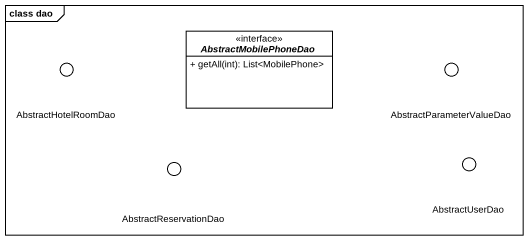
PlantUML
@startuml
mainframe class dao
allowmixing
hide circle
hide empty members
skinparam classAttributeIconSize 0
() AbstractHotelRoomDao
interface AbstractMobilePhoneDao {
  + getAll(int): List<MobilePhone>
}
() AbstractParameterValueDao
() AbstractReservationDao
() AbstractUserDao <<interface>>
@enduml
